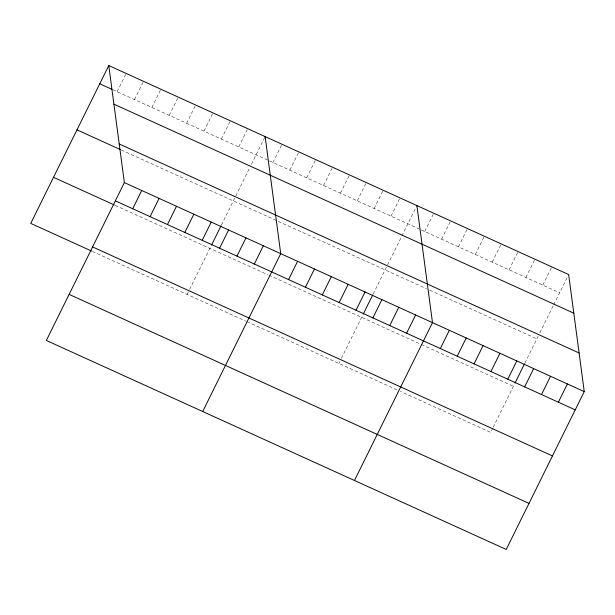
<?xml version="1.0" encoding="UTF-8"?>
<svg xmlns="http://www.w3.org/2000/svg" width="615" height="615" viewBox="0 0 615 615"><rect width="100%" height="100%" fill="white"/><g stroke="black" fill="none" stroke-linecap="round" stroke-linejoin="round"><path stroke-width="0.46" stroke-dasharray="3.08 2.31" d="M117.119 91.681L126.144 73.431M134.493 99.576L143.518 81.326M151.867 107.471L160.892 89.221M169.24 115.366L178.265 97.116M186.614 123.261L195.632 105.011M203.988 131.156L213.005 112.906M221.362 139.052L230.379 120.801M238.735 146.947L247.753 128.696M187.114 294.454L189.22 290.188M189.643 289.334L211.114 245.885M221.408 225.067L249.782 167.641M251.474 164.228L265.127 136.599M272.975 162.506L281.993 144.256M289.834 170.171L298.852 151.92M306.7 177.835L315.718 159.585M323.559 185.499L332.577 167.249M340.426 193.164L349.443 174.914M357.284 200.828L366.302 182.578M374.151 208.493L383.168 190.243M391.009 216.149L400.027 197.907M338.873 363.427L339.718 361.72M341.402 358.307L362.881 314.857M373.167 294.039L416.893 205.571M424.734 231.478L433.752 213.228M441.601 239.143L450.618 220.893M458.459 246.807L467.477 228.557M475.326 254.472L484.343 236.221M492.185 262.136L501.202 243.886M509.051 269.8L518.068 251.55M525.91 277.465L534.927 259.215M542.776 285.122L551.793 266.879M492.746 428.132L490.632 432.399L400.419 391.394M493.168 427.279L514.225 384.659M524.926 363.011L538.133 336.297M539.816 332.884L553.308 305.586M553.731 304.733L568.245 275.366M112.776 89.705L268.755 160.592M269.601 160.976L420.522 229.564M421.36 229.949L559.635 292.786M121.278 149.991L426.418 288.666M429.785 290.195L536.864 338.857M115.197 205.349L268.055 274.82M268.901 275.205L420.66 344.177M421.506 344.561L513.402 386.328M92.427 251.42L246.131 321.276M246.976 321.66L397.052 389.864"/><path stroke-width="0.92" d="M108.77 65.536L124.368 182.601L46.348 340.456L506.23 549.464L584.25 391.609L568.652 274.544L108.77 65.536L30.75 223.391L91.558 251.028M132.717 208.746L141.734 190.496M150.091 216.641L159.108 198.391M167.465 224.536L176.482 206.286M184.838 232.432L193.856 214.189M202.212 240.327L211.229 222.084M211.529 245.054L220.993 225.897M219.586 248.222L228.603 229.979M236.96 256.124L245.977 237.874M254.333 264.019L263.351 245.769M202.704 411.52L280.724 253.664L265.127 136.599M288.566 279.579L297.591 261.329M305.432 287.243L314.45 268.993M322.291 294.9L331.316 276.658M339.157 302.565L348.175 284.322M356.016 310.229L365.041 291.979M363.288 314.027L372.759 294.869M372.882 317.894L381.9 299.643M389.741 325.558L398.766 307.308M406.607 333.222L415.625 314.972M354.471 480.492L432.491 322.637L416.893 205.571M440.332 348.551L449.35 330.301M457.191 356.216L466.216 337.966M474.057 363.872L483.075 345.63M490.916 371.537L499.941 353.294M507.782 379.201L516.8 360.951M515.055 382.999L524.518 363.842M524.641 386.866L533.666 368.616M541.508 394.53L550.525 376.28M558.366 402.195L567.391 383.945M99.753 83.778L111.907 89.306M113.913 104.166L573.803 313.173M119.218 143.972L579.099 352.979M76.983 129.85L120.409 149.591M124.368 182.601L584.25 391.609M115.343 200.851L575.233 409.859M53.52 177.32L114.329 204.956M92.573 246.923L552.462 455.93M69.118 294.385L529 503.393"/></g></svg>
